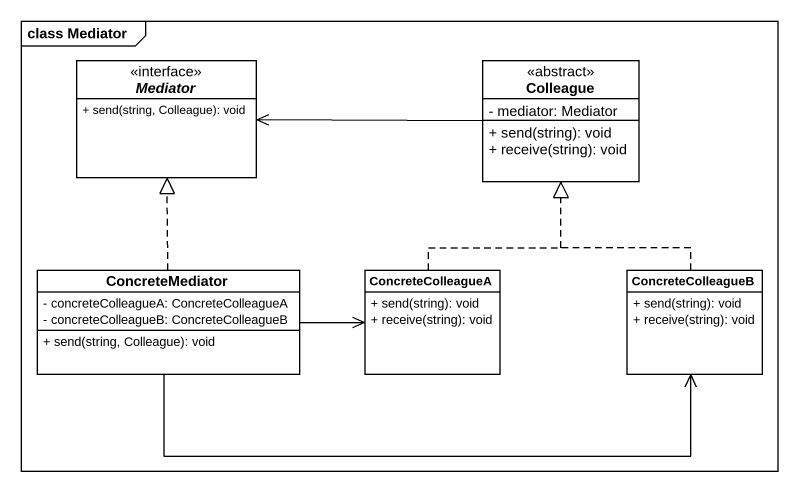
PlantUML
@startuml
mainframe class Mediator
hide circle
hide empty members
skinparam classAttributeIconSize 0
interface Mediator {
  + send(string, Colleague): void
}
class Colleague <<abstract>> {
  - mediator: Mediator
  + send(string): void
  + receive(string): void
}
class ConcreteMediator {
  - concreteColleagueA: ConcreteColleagueA
  - concreteColleagueB: ConcreteColleagueB
  + send(string, Colleague): void
}
class ConcreteColleagueA {
  + send(string): void
  + receive(string): void
}
class ConcreteColleagueB {
  + send(string): void
  + receive(string): void
}
Colleague -left-> Mediator
ConcreteMediator .up.|> Mediator
ConcreteMediator -right-> ConcreteColleagueA
ConcreteMediator -right-> ConcreteColleagueB
ConcreteColleagueA .up.|> Colleague
ConcreteColleagueB .up.|> Colleague
@enduml
